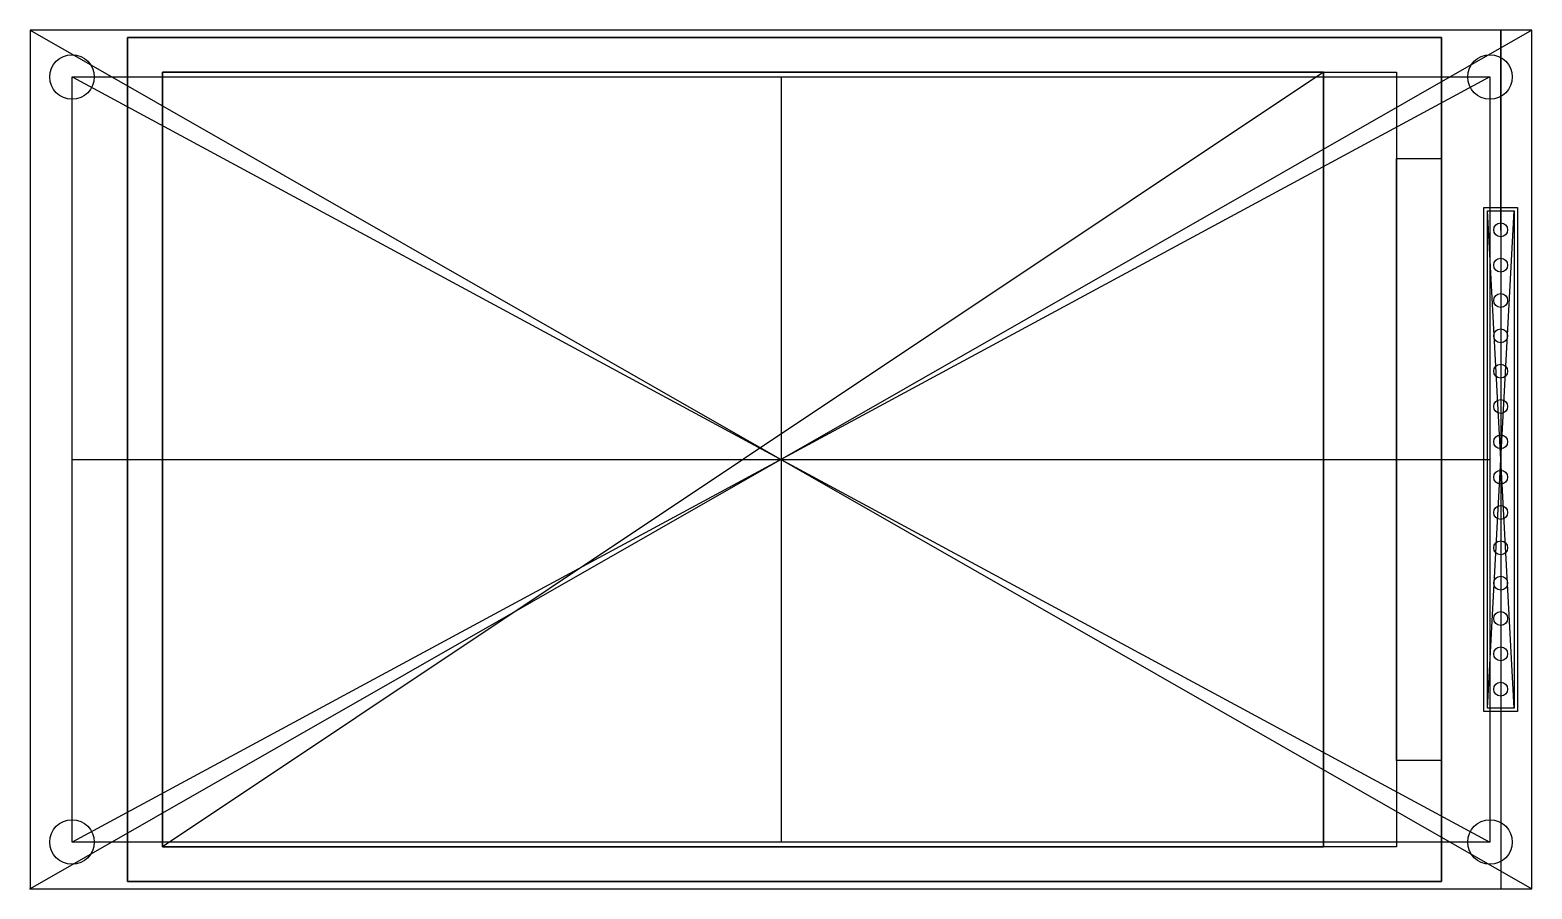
# Model space of a CAD drawing. Header units: centimetres. Extents: x 0 to 10.8, y 0 to 6.2.
import ezdxf

# ---------------------------------------------------------------- set-up
doc = ezdxf.new("R2010")
doc.units = ezdxf.units.CM
doc.header["$MEASUREMENT"] = 0
doc.layers.add('', color=7, linetype='Continuous')

msp = doc.modelspace()

# ---------------------------------------------------------------- linework, layer by layer
at = {"layer": ''}
for p, q in [((0, 6.174), (0, 0)), ((10.804, 6.174), (0, 6.174)), ((0, 6.174, 0.16), (0, 0, 0.16)), ((10.804, 6.174, 0.16), (0, 6.174, 0.16)), ((0, 6.174, 0.16), (0, 0, 0.16)), ((10.804, 6.174, 0.16), (0, 6.174, 0.16)), ((10.804, 6.174, 0.16), (0, 6.174, 0.16)), ((10.804, 6.174, 0.16), (0, 0, 0.16)), ((0, 6.174, 0.16), (10.804, 0, 0.16)), ((0, 6.174, 0.16), (0, 0, 0.16)), ((0, 6.174, 0.16), (0, 0, 0.16)), ((10.804, 6.174, 0.16), (0, 6.174, 0.16)), ((10.804, 6.174, 0.16), (0, 6.174, 0.16)), ((0, 6.174, 0.16), (0, 0, 0.16)), ((10.579, 6.174, 0.16), (10.579, 0, 0.16)), ((10.579, 4.738, 0.16), (10.579, 6.174, 0.16)), ((10.804, 0), (10.804, 6.174)), ((10.804, 0, 0.16), (10.804, 6.174, 0.16)), ((10.804, 0, 0.16), (10.804, 6.174, 0.16)), ((10.804, 0, 0.16), (10.804, 6.174, 0.16)), ((10.804, 0, 0.16), (10.804, 6.174, 0.16)), ((10.804, 0, 0.16), (10.804, 6.174, 0.16)), ((0.702, 6.121, 0.16), (10.154, 6.121, 0.16)), ((0.702, 0.053, 0.16), (0.702, 6.121, 0.16)), ((0.702, 6.121, 0.51), (0.702, 0.053, 0.51)), ((10.154, 6.121, 0.51), (0.702, 6.121, 0.51)), ((0.702, 6.121, 0.16), (10.154, 6.121, 0.16)), ((0.702, 0.053, 0.16), (0.702, 6.121, 0.16)), ((10.154, 6.121, 0.16), (10.154, 0.053, 0.16)), ((10.154, 0.053, 0.51), (10.154, 6.121, 0.51)), ((10.154, 5.25, 0.51), (10.154, 6.121, 0.51)), ((10.154, 6.121, 0.16), (10.154, 0.053, 0.16)), ((0.302, 0.337, 0.16), (0.302, 5.837, 0.16)), ((10.502, 5.837, 0.16), (0.302, 0.337, 0.16)), ((0.302, 5.837, 0.16), (10.502, 5.837, 0.16)), ((0.302, 5.837, 0.16), (10.502, 0.337, 0.16)), ((9.304, 5.871, 0.16), (0.952, 5.871, 0.16)), ((0.952, 5.871, 0.16), (0.952, 0.303, 0.16)), ((9.304, 5.871, 0.16), (0.952, 0.303, 0.16)), ((0.952, 5.871, 0.16), (9.304, 5.871, 0.16)), ((0.952, 0.303, 0.16), (0.952, 5.871, 0.16)), ((0.952, 5.871, 0.16), (9.304, 5.871, 0.16)), ((0.952, 0.303, 0.16), (0.952, 5.871, 0.16)), ((0.952, 5.871, 0.16), (9.304, 5.871, 0.16)), ((0.952, 0.303, 0.16), (0.952, 5.871, 0.16)), ((0.952, 0.303, 0.51), (0.952, 5.871, 0.51)), ((0.952, 5.871, 0.51), (9.304, 5.871, 0.51)), ((5.402, 5.837, 0.16), (5.402, 0.337, 0.16)), ((9.304, 0.303, 0.16), (9.304, 5.871, 0.16)), ((9.304, 5.871, 0.16), (9.304, 0.303, 0.16)), ((9.304, 5.871, 0.16), (9.304, 0.303, 0.16)), ((9.304, 5.871, 0.16), (9.304, 0.303, 0.16)), ((9.304, 0.303, 0.51), (9.304, 5.871, 0.51)), ((9.304, 5.871, 0.51), (9.829, 5.871, 0.51)), ((9.304, 5.871, 0.51), (9.304, 0.303, 0.51)), ((9.829, 5.871, 0.51), (9.829, 0.303, 0.51)), ((10.502, 5.837, 0.16), (10.502, 0.337, 0.16)), ((9.829, 5.25, 0.51), (10.154, 5.25, 0.51)), ((9.829, 0.924, 0.51), (9.829, 5.25, 0.51)), ((10.154, 5.25, 0.51), (10.154, 0.924, 0.51)), ((10.458, 4.899, 0.16), (10.7, 4.899, 0.16)), ((10.458, 1.275, 0.16), (10.458, 4.899, 0.16)), ((10.483, 1.3, 0.16), (10.483, 4.874, 0.16)), ((10.675, 1.3, 0.16), (10.483, 4.874, 0.16)), ((10.483, 4.874, 0.16), (10.675, 4.874, 0.16)), ((10.483, 1.3, 0.16), (10.675, 4.874, 0.16)), ((10.675, 4.874, 0.16), (10.675, 1.3, 0.16)), ((10.7, 4.899, 0.16), (10.7, 1.275, 0.16)), ((10.579, 3.214, 0.16), (10.579, 2.96, 0.16)), ((0.302, 3.087, 0.16), (10.502, 3.087, 0.16)), ((10.579, 1.436, 0.16), (10.579, 0, 0.16)), ((10.675, 1.3, 0.16), (10.483, 1.3, 0.16)), ((10.7, 1.275, 0.16), (10.458, 1.275, 0.16)), ((10.154, 0.924, 0.51), (9.829, 0.924, 0.51)), ((10.154, 0.924, 0.51), (10.154, 0.053, 0.51)), ((10.502, 0.337, 0.16), (0.302, 0.337, 0.16)), ((0.952, 0.303, 0.16), (9.304, 0.303, 0.16)), ((9.304, 0.303, 0.16), (0.952, 0.303, 0.16)), ((9.304, 0.303, 0.16), (0.952, 0.303, 0.16)), ((9.304, 0.303, 0.16), (0.952, 0.303, 0.16)), ((9.304, 0.303, 0.51), (0.952, 0.303, 0.51)), ((9.829, 0.303, 0.51), (9.304, 0.303, 0.51)), ((0, 0), (10.804, 0)), ((0, 0, 0.16), (10.804, 0, 0.16)), ((0, 0, 0.16), (10.804, 0, 0.16)), ((0, 0, 0.16), (10.804, 0, 0.16)), ((0, 0, 0.16), (10.804, 0, 0.16)), ((0, 0, 0.16), (10.804, 0, 0.16)), ((10.154, 0.053, 0.16), (0.702, 0.053, 0.16)), ((0.702, 0.053, 0.51), (10.154, 0.053, 0.51)), ((10.154, 0.053, 0.16), (0.702, 0.053, 0.16))]:
    msp.add_line(p, q, dxfattribs=at)
for centre, radius in [((0.302, 5.837, 0.16), 0.16), ((0.302, 5.837, 0.16), 0.16), ((0.302, 5.837, 0.16), 0.16), ((10.502, 5.837, 0.16), 0.16), ((10.502, 5.837, 0.16), 0.16), ((10.502, 5.837, 0.16), 0.16), ((10.579, 4.738, 0.16), 0.05), ((10.579, 4.738, 0.16), 0.05), ((10.579, 4.738, 0.16), 0.05), ((10.579, 4.738, 0.16), 0.05), ((10.579, 4.484, 0.16), 0.05), ((10.579, 4.484, 0.16), 0.05), ((10.579, 4.484, 0.16), 0.05), ((10.579, 4.484, 0.16), 0.05), ((10.579, 4.23, 0.16), 0.05), ((10.579, 4.23, 0.16), 0.05), ((10.579, 4.23, 0.16), 0.05), ((10.579, 4.23, 0.16), 0.05), ((10.579, 3.976, 0.16), 0.05), ((10.579, 3.976, 0.16), 0.05), ((10.579, 3.976, 0.16), 0.05), ((10.579, 3.976, 0.16), 0.05), ((10.579, 3.722, 0.16), 0.05), ((10.579, 3.722, 0.16), 0.05), ((10.579, 3.722, 0.16), 0.05), ((10.579, 3.722, 0.16), 0.05), ((10.579, 3.468, 0.16), 0.05), ((10.579, 3.468, 0.16), 0.05), ((10.579, 3.468, 0.16), 0.05), ((10.579, 3.468, 0.16), 0.05), ((10.579, 3.214, 0.16), 0.05), ((10.579, 3.214, 0.16), 0.05), ((10.579, 3.214, 0.16), 0.05), ((10.579, 3.214, 0.16), 0.05), ((10.579, 2.96, 0.16), 0.05), ((10.579, 2.96, 0.16), 0.05), ((10.579, 2.96, 0.16), 0.05), ((10.579, 2.96, 0.16), 0.05), ((10.579, 2.706, 0.16), 0.05), ((10.579, 2.706, 0.16), 0.05), ((10.579, 2.706, 0.16), 0.05), ((10.579, 2.706, 0.16), 0.05), ((10.579, 2.452, 0.16), 0.05), ((10.579, 2.452, 0.16), 0.05), ((10.579, 2.452, 0.16), 0.05), ((10.579, 2.452, 0.16), 0.05), ((10.579, 2.198, 0.16), 0.05), ((10.579, 2.198, 0.16), 0.05), ((10.579, 2.198, 0.16), 0.05), ((10.579, 2.198, 0.16), 0.05), ((10.579, 1.944, 0.16), 0.05), ((10.579, 1.944, 0.16), 0.05), ((10.579, 1.944, 0.16), 0.05), ((10.579, 1.944, 0.16), 0.05), ((10.579, 1.69, 0.16), 0.05), ((10.579, 1.69, 0.16), 0.05), ((10.579, 1.69, 0.16), 0.05), ((10.579, 1.69, 0.16), 0.05), ((10.579, 1.436, 0.16), 0.05), ((10.579, 1.436, 0.16), 0.05), ((10.579, 1.436, 0.16), 0.05), ((10.579, 1.436, 0.16), 0.05), ((0.302, 0.337, 0.16), 0.16), ((0.302, 0.337, 0.16), 0.16), ((0.302, 0.337, 0.16), 0.16), ((10.502, 0.337, 0.16), 0.16), ((10.502, 0.337, 0.16), 0.16), ((10.502, 0.337, 0.16), 0.16)]:
    msp.add_circle(centre, radius, dxfattribs=at)
for p in [(10.579, 4.738, 0.16), (5.402, 3.087, 0.16), (5.402, 3.087, 0.16), (5.402, 3.087, 0.16), (10.579, 3.087, 0.16), (0, 0), (0, 0, 0.16), (0, 0, 0.16), (0, 0, 0.16), (0, 0, 0.16), (0, 0, 0.51), (0, 0, 0.16)]:
    msp.add_point(p, dxfattribs=at)

doc.saveas('drawing.dxf')
